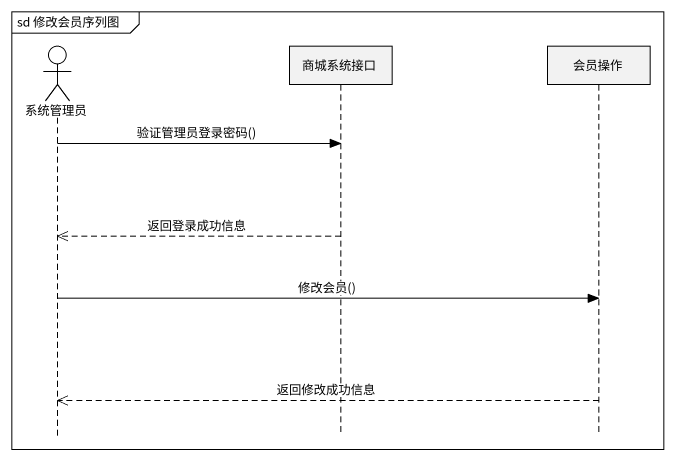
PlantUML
@startuml
mainframe sd 修改会员序列图
hide footbox
actor 系统管理员
participant 商城系统接口
participant 会员操作

系统管理员 -> 商城系统接口 : 验证管理员登录密码()
商城系统接口 -->> 系统管理员 : 返回登录成功信息
系统管理员 -> 会员操作 : 修改会员()
会员操作 -->> 系统管理员 : 返回修改成功信息
@enduml
